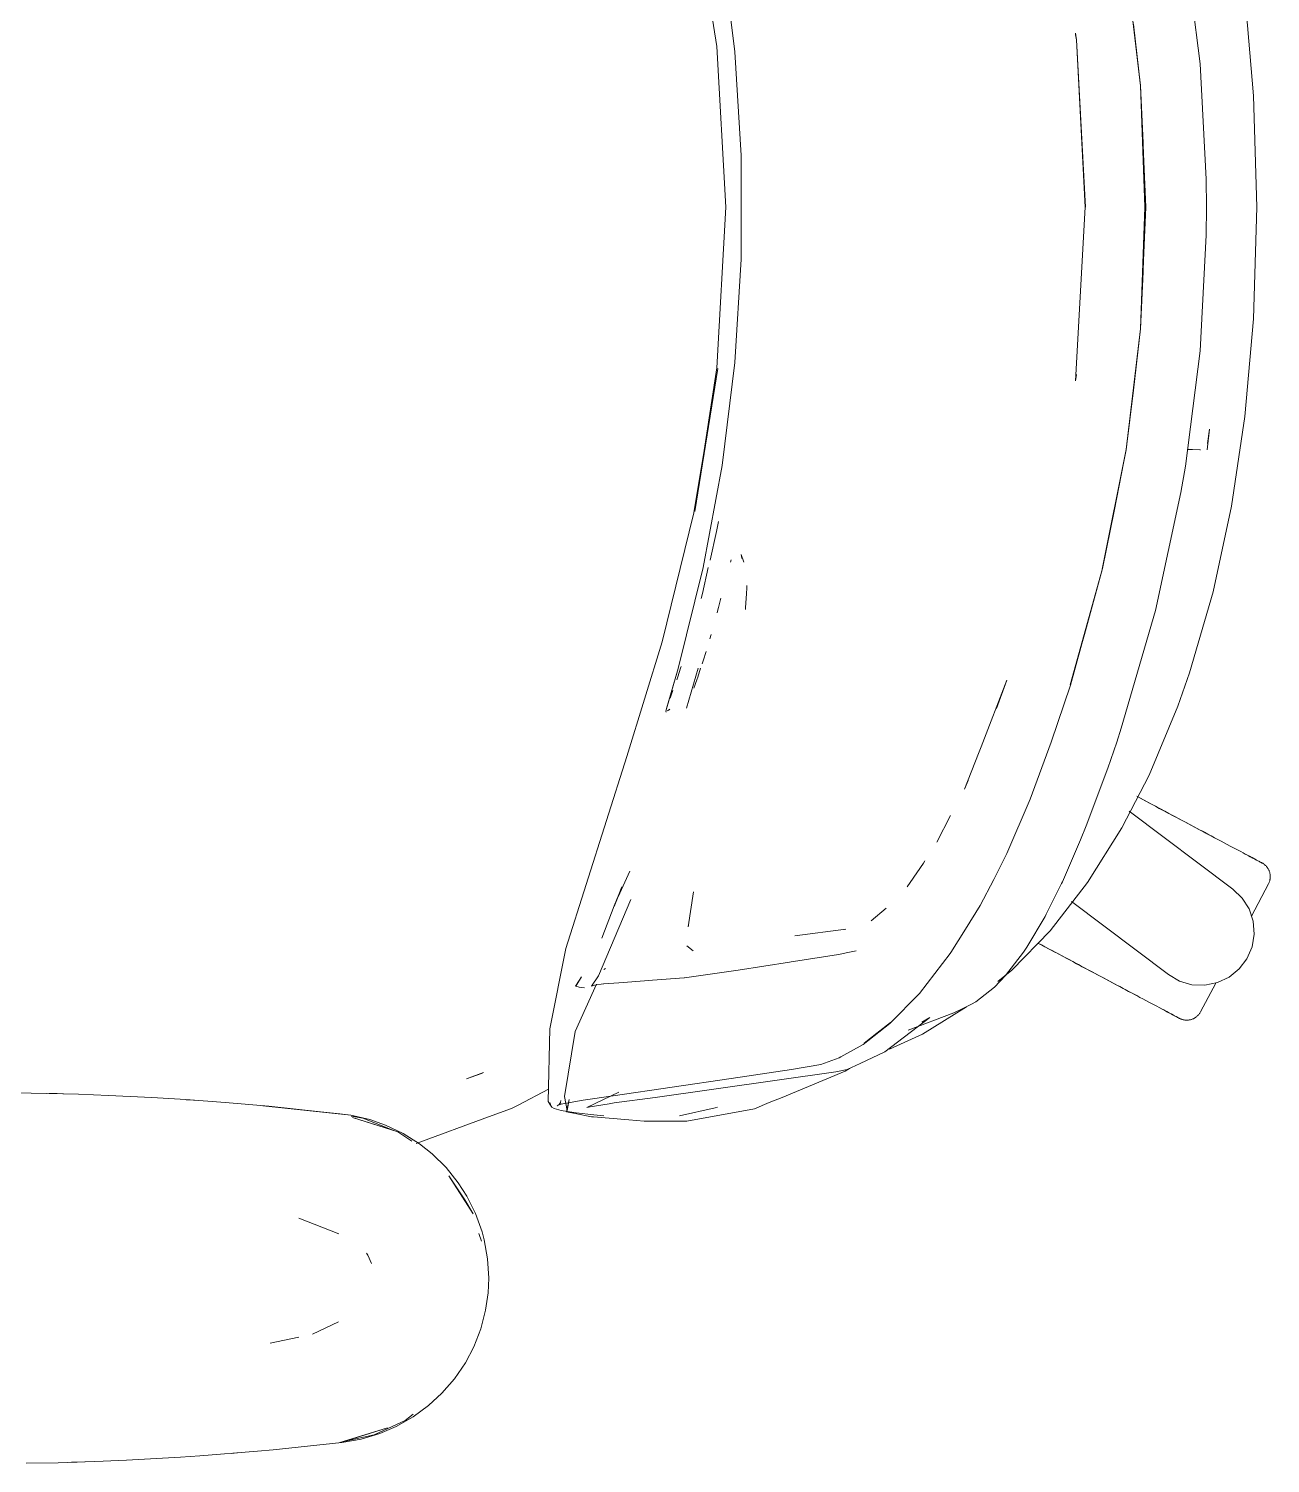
# Model space of a CAD drawing. Header units: millimetres. Extents: x 79795 to 317870, y -36033 to 97293.
# Drawn here: x 223622.6 to 223947.1, y 19635.4 to 20010.4 of the extents above; entities that cross this region are included whole.
import ezdxf

# ---------------------------------------------------------------- set-up
doc = ezdxf.new("R2010")
doc.units = ezdxf.units.MM
doc.header["$MEASUREMENT"] = 0
doc.layers.add('G-IMPT', color=8, linetype='CONTINUOUS', lineweight=9)
doc.layers.add('I-FURN', color=8, linetype='CONTINUOUS', lineweight=9)

msp = doc.modelspace()

# ---------------------------------------------------------------- linework, layer by layer
at = {"layer": 'G-IMPT'}
for p, q in [((223796.47, 20043.63), (223802.47, 20005.72)), ((223803.86, 20031.28), (223807.16, 20004.36)), ((223928.78, 20001.24), (223924.97, 20031.41)), ((223913.25, 19995.55), (223909.43, 20027.14)), ((223913.22, 19995.51), (223909.43, 20027.06)), ((223940.52, 20018.44), (223942.78, 19992.87)), ((223896.21, 20009.01), (223896.26, 20008.76)), ((223896.49, 20007.46), (223896.23, 20009.23)), ((223896.49, 20007.46), (223896.26, 20008.76)), ((223913.22, 19995.51), (223911.37, 20011.58)), ((223802.47, 20005.72), (223804.82, 19963.73)), ((223898.82, 19963.73), (223896.49, 20007.46)), ((223898.76, 19963.73), (223896.49, 20007.46)), ((223808.81, 19977.29), (223807.16, 20004.36)), ((223930.39, 19971.04), (223928.78, 20001.24)), ((223913.89, 19980.61), (223913.22, 19995.51)), ((223913.22, 19995.51), (223914.36, 19963.73)), ((223913.25, 19995.55), (223914.59, 19963.73)), ((223942.78, 19992.87), (223943.63, 19963.73)), ((223913.89, 19980.61), (223914.36, 19963.73)), ((223808.81, 19977.29), (223808.81, 19950.17)), ((223930.39, 19971.04), (223930.49, 19963.73)), ((223802.47, 19921.74), (223804.82, 19963.73)), ((223898.76, 19963.73), (223896.26, 19918.39)), ((223913.22, 19931.95), (223914.36, 19963.73)), ((223914.59, 19963.73), (223913.25, 19931.91)), ((223913.89, 19946.85), (223914.36, 19963.73)), ((223930.39, 19956.42), (223930.49, 19963.73)), ((223943.63, 19963.73), (223942.78, 19934.59)), ((223930.39, 19956.42), (223928.78, 19926.21)), ((223808.81, 19950.17), (223807.16, 19923.1)), ((223913.22, 19931.95), (223913.89, 19946.85)), ((223942.78, 19934.59), (223940.52, 19909.02)), ((223913.22, 19931.95), (223909.43, 19900.4)), ((223913.25, 19931.91), (223909.43, 19900.32)), ((223911.37, 19915.87), (223913.22, 19931.95)), ((223928.78, 19926.21), (223924.97, 19896.04)), ((223803.86, 19896.18), (223807.16, 19923.1)), ((223796.47, 19883.83), (223802.73, 19921.57)), ((223802.47, 19921.74), (223796.73, 19884.21)), ((223802.73, 19921.57), (223796.73, 19884.21)), ((223896.21, 19918.45), (223896.26, 19918.7)), ((223896.26, 19918.39), (223896.49, 19920)), ((223896.49, 19920), (223896.26, 19918.7)), ((223911.37, 19915.87), (223909.43, 19900.4)), ((223940.52, 19909.02), (223937.02, 19885.6)), ((223930.61, 19900.31), (223931.26, 19905.73)), ((223930.69, 19901.96), (223931.26, 19905.73)), ((223909.43, 19900.4), (223903.22, 19869.15)), ((223903.22, 19869.15), (223909.43, 19900.32)), ((223909.43, 19900.4), (223906.33, 19884.29)), ((223925.52, 19900.4), (223926.76, 19900.36)), ((223928.85, 19900.28), (223926.76, 19900.36)), ((223928.85, 19900.28), (223928.74, 19900.28)), ((223798.93, 19869.51), (223803.86, 19896.18)), ((223924.97, 19896.04), (223923.78, 19889.12)), ((223923.78, 19889.12), (223917.11, 19858.33)), ((223932.21, 19863.23), (223937.02, 19885.6)), ((223788.16, 19850.14), (223796.47, 19883.83)), ((223802.88, 19881.55), (223802.41, 19878.92)), ((223903.26, 19869.27), (223906.33, 19884.29)), ((223802.41, 19878.92), (223800.71, 19871.5)), ((223806.26, 19871.53), (223806.02, 19870.91)), ((223806.15, 19871.32), (223806.02, 19870.91)), ((223808.82, 19872.92), (223809.51, 19870.97)), ((223808.82, 19872.92), (223809.04, 19871.87)), ((223798.93, 19869.51), (223792.39, 19843.19)), ((223800.25, 19869.53), (223798.7, 19862.77)), ((223903.26, 19869.27), (223894.83, 19838.86)), ((223903.26, 19869.27), (223894.87, 19838.77)), ((223898.6, 19852.02), (223903.26, 19869.27)), ((223798.7, 19862.77), (223798.36, 19861.49)), ((223810.25, 19862.75), (223809.98, 19859.05)), ((223810.25, 19862.75), (223810.35, 19864.13)), ((223810.36, 19864.82), (223810.35, 19864.13)), ((223926.04, 19841.99), (223932.21, 19863.23)), ((223802.56, 19857.69), (223803.55, 19861.55)), ((223802.56, 19857.69), (223802.95, 19859.22)), ((223809.98, 19859.05), (223809.94, 19858.56)), ((223908.17, 19827.51), (223917.11, 19858.33)), ((223800.65, 19850.9), (223800.98, 19852.02)), ((223898.6, 19852.02), (223894.83, 19838.86)), ((223788.16, 19850.14), (223778.97, 19820.17)), ((223798.87, 19845.12), (223799.65, 19847.61)), ((223793.01, 19843.2), (223793.16, 19843.65)), ((223798.62, 19844.33), (223798.87, 19845.12)), ((223792.39, 19843.19), (223789.12, 19831.97)), ((223792.39, 19843.19), (223789.27, 19832.37)), ((223792.39, 19843.19), (223789.32, 19832.66)), ((223791.99, 19840.17), (223792.28, 19840.97)), ((223793.01, 19843.2), (223792.28, 19840.97)), ((223797.58, 19843.2), (223794.54, 19832.77)), ((223796.46, 19838.02), (223797.22, 19840.18)), ((223797.47, 19840.9), (223797.22, 19840.18)), ((223797.47, 19840.9), (223798.24, 19843.2)), ((223878.28, 19840.11), (223871.56, 19822.66)), ((223878.28, 19840.11), (223875.55, 19832.68)), ((223922.96, 19833.26), (223926.04, 19841.99)), ((223790.66, 19836.44), (223790.26, 19835.37)), ((223791.01, 19837.42), (223790.66, 19836.44)), ((223889.87, 19823.86), (223894.87, 19838.77)), ((223789.32, 19832.66), (223789.27, 19832.37)), ((223790.21, 19832.51), (223789.6, 19832.12)), ((223790.21, 19832.51), (223790, 19832.36)), ((223922.96, 19833.26), (223915.45, 19815.28)), ((223789.12, 19831.97), (223789.25, 19831.73)), ((223908.17, 19827.51), (223906.98, 19823.9)), ((223871.56, 19822.66), (223870.9, 19820.94)), ((223889.87, 19823.86), (223884.41, 19808.98)), ((223904.64, 19817.08), (223906.98, 19823.9)), ((223778.97, 19820.17), (223762.98, 19769.93)), ((223870.9, 19820.94), (223867.18, 19811.61)), ((223867.18, 19811.61), (223868.17, 19813.86)), ((223904.64, 19817.08), (223899.03, 19802.01)), ((223915.45, 19815.28), (223908.35, 19801.51)), ((223884.41, 19808.98), (223878.23, 19794.75)), ((223860, 19797.77), (223863.54, 19804.75)), ((223897.56, 19798.32), (223899.03, 19802.01)), ((223908.35, 19801.51), (223899.38, 19787.21)), ((223874.84, 19788.02), (223878.23, 19794.75)), ((223892.78, 19787.37), (223897.56, 19798.32)), ((223852.98, 19787.17), (223856.47, 19792.3)), ((223856.47, 19792.3), (223856.87, 19792.88)), ((223776.69, 19783.49), (223779.73, 19790.2)), ((223874.84, 19788.02), (223871.27, 19781.23)), ((223899.38, 19787.21), (223889.57, 19774.61)), ((223892.78, 19787.37), (223892.56, 19786.92)), ((223775.66, 19780.91), (223777.68, 19786.03)), ((223775.66, 19781.11), (223777.68, 19786.01)), ((223777.68, 19786.01), (223775.66, 19780.91)), ((223795.02, 19775.58), (223796.41, 19784.75)), ((223852.98, 19787.17), (223852.23, 19786.06)), ((223888.56, 19778.91), (223892.56, 19786.92)), ((223771.52, 19762.77), (223779.96, 19782.75)), ((223775.66, 19781.11), (223772.41, 19772.64)), ((223846.7, 19780.53), (223842.8, 19777.2)), ((223867.5, 19775), (223871.27, 19781.23)), ((223888.26, 19778.31), (223883.52, 19770.32)), ((223888.56, 19778.91), (223888.26, 19778.31)), ((223795.02, 19775.58), (223795.06, 19775.93)), ((223822.85, 19773.26), (223836.21, 19775.03)), ((223836.21, 19775.03), (223835.73, 19774.89)), ((223867.5, 19775), (223863.62, 19768.91)), ((223879.62, 19764.32), (223889.57, 19774.61)), ((223758.79, 19748.97), (223762.98, 19769.93)), ((223794.66, 19770.63), (223796.3, 19769.35)), ((223836.72, 19768.87), (223834.74, 19768.45)), ((223838.89, 19769.33), (223836.72, 19768.87)), ((223855.43, 19758.21), (223863.45, 19768.65)), ((223863.62, 19768.91), (223863.45, 19768.65)), ((223877.95, 19762.9), (223882.66, 19769.03)), ((223882.66, 19769.03), (223883.52, 19770.32)), ((223772.98, 19764.49), (223773.41, 19764.76)), ((223808.07, 19764.29), (223821.43, 19766.4)), ((223821.43, 19766.4), (223821.94, 19766.48)), ((223822.55, 19766.57), (223821.94, 19766.48)), ((223822.55, 19766.57), (223834.27, 19768.38)), ((223834.27, 19768.38), (223834.74, 19768.45)), ((223765.56, 19760.1), (223767.15, 19762.56)), ((223767.15, 19762.56), (223765.62, 19760.08)), ((223765.62, 19760.08), (223767.11, 19762.55)), ((223769.76, 19760.1), (223771.52, 19762.77)), ((223776.84, 19760.99), (223772.96, 19760.7)), ((223784.69, 19761.55), (223776.84, 19760.99)), ((223785.68, 19761.63), (223784.69, 19761.55)), ((223793.92, 19762.24), (223785.68, 19761.63)), ((223793.92, 19762.24), (223794, 19762.25)), ((223808.07, 19764.29), (223794, 19762.25)), ((223875.05, 19759.87), (223877.95, 19762.9)), ((223879.62, 19764.32), (223875.94, 19761.32)), ((223765.42, 19748.27), (223771.03, 19760.62)), ((223765.56, 19760.1), (223765.62, 19760.08)), ((223766.5, 19759.8), (223765.62, 19760.08)), ((223767.85, 19759.63), (223766.5, 19759.8)), ((223770.49, 19760.39), (223769.76, 19760.1)), ((223770.49, 19760.39), (223770.5, 19760.39)), ((223772.88, 19760.69), (223770.5, 19760.39)), ((223772.88, 19760.69), (223772.96, 19760.7)), ((223855.43, 19758.21), (223847.7, 19750.31)), ((223870.19, 19756.01), (223875.05, 19759.87)), ((223856.25, 19747.58), (223867.69, 19754.7)), ((223866.61, 19754.22), (223864.39, 19753.15)), ((223869.05, 19755.4), (223866.61, 19754.22)), ((223870.19, 19756.01), (223869.05, 19755.4)), ((223840.73, 19744.89), (223847.7, 19750.31)), ((223847.91, 19750.62), (223840.96, 19745.22)), ((223847.91, 19750.62), (223844.33, 19747.81)), ((223858.13, 19751.87), (223846.43, 19742.93)), ((223852.48, 19748.64), (223864.39, 19753.15)), ((223858.13, 19751.87), (223856.1, 19750.71)), ((223758.79, 19748.97), (223758.4, 19729.99)), ((223765.42, 19748.27), (223762.7, 19731.22)), ((223840.96, 19745.22), (223844.33, 19747.81)), ((223847.62, 19743.6), (223856.25, 19747.58)), ((223840.73, 19744.89), (223834.9, 19741.61)), ((223839.91, 19739.89), (223846.43, 19742.93)), ((223829.68, 19739.64), (223822.01, 19738.34)), ((223829.68, 19739.64), (223834.47, 19741.39)), ((223834.9, 19741.61), (223834.47, 19741.39)), ((223837.16, 19738.61), (223835.99, 19737.84)), ((223839.91, 19739.89), (223836.54, 19738.32)), ((223741.53, 19737.51), (223737.07, 19735.88)), ((223737.07, 19735.88), (223740.95, 19737.26)), ((223741.53, 19737.51), (223740.95, 19737.26)), ((223775.37, 19731.39), (223806.25, 19735.95)), ((223786.34, 19731), (223833.55, 19737.68)), ((223806.25, 19735.95), (223822.01, 19738.34)), ((223835.99, 19737.84), (223819.53, 19731.04)), ((223833.55, 19737.68), (223836.54, 19738.32)), ((223623.31, 19732.13), (223617.84, 19732.21)), ((223623.31, 19732.13), (223635.61, 19731.84)), ((223630.08, 19732), (223628.01, 19732)), ((223631.74, 19731.92), (223630.08, 19732)), ((223643.49, 19731.54), (223635.61, 19731.84)), ((223643.49, 19731.54), (223654.8, 19731.01)), ((223663.67, 19730.44), (223654.8, 19731.01)), ((223758.47, 19733.18), (223750.57, 19729.03)), ((223763.39, 19727.64), (223762.7, 19731.22)), ((223767.52, 19730.28), (223775.37, 19731.39)), ((223768.49, 19728.37), (223776.89, 19732.36)), ((223786.34, 19731), (223775.67, 19729.56)), ((223819.53, 19731.04), (223816.17, 19729.65)), ((223663.67, 19730.44), (223673.96, 19729.72)), ((223665.71, 19730.31), (223663.81, 19730.4)), ((223665.71, 19730.31), (223667.13, 19730.18)), ((223685.35, 19728.73), (223673.96, 19729.72)), ((223706.79, 19726.38), (223683.84, 19728.83)), ((223683.84, 19728.83), (223703.97, 19726.71)), ((223706.79, 19726.38), (223685.35, 19728.73)), ((223742.84, 19725.92), (223748.81, 19728.11)), ((223750.57, 19729.03), (223748.81, 19728.11)), ((223758.4, 19729.99), (223759.01, 19728.95)), ((223758.88, 19729.57), (223759.01, 19728.95)), ((223758.88, 19729.57), (223758.99, 19729.03)), ((223759.01, 19728.95), (223758.99, 19729.03)), ((223759.38, 19728.46), (223759.01, 19728.95)), ((223759.92, 19728.13), (223759.38, 19728.46)), ((223759.92, 19728.13), (223761.79, 19727.58)), ((223761.87, 19729.34), (223760.77, 19728.78)), ((223761.28, 19729.18), (223760.77, 19728.78)), ((223761.25, 19729.17), (223767.52, 19730.28)), ((223761.87, 19729.34), (223761.25, 19729.17)), ((223761.28, 19729.18), (223761.6, 19729.72)), ((223761.67, 19730.22), (223761.6, 19729.72)), ((223765.06, 19727.05), (223761.79, 19727.58)), ((223763.88, 19730.51), (223763.15, 19727.23)), ((223765.48, 19726.79), (223763.15, 19727.23)), ((223763.88, 19730.51), (223763.39, 19727.64)), ((223768.49, 19728.37), (223769.35, 19728.52)), ((223774.37, 19729.35), (223769.35, 19728.52)), ((223774.37, 19729.35), (223775.67, 19729.56)), ((223792.75, 19726.23), (223802.06, 19728.27)), ((223794.61, 19724.82), (223812.31, 19728.06)), ((223802.06, 19728.27), (223802.63, 19728.43)), ((223812.31, 19728.06), (223816.17, 19729.65)), ((223706.79, 19726.38), (223703.97, 19726.71)), ((223706.79, 19726.38), (223711.75, 19725.22)), ((223706.87, 19726.16), (223709.92, 19725.58)), ((223719.14, 19721.98), (223707.29, 19725.79)), ((223716.44, 19722.88), (223707.29, 19725.79)), ((223709.92, 19725.58), (223718.1, 19722.38)), ((223715.88, 19723.77), (223711.75, 19725.22)), ((223720.47, 19721.58), (223715.88, 19723.77)), ((223723.9, 19718.97), (223742.84, 19725.92)), ((223765.06, 19727.05), (223765.68, 19726.97)), ((223769.73, 19725.98), (223765.48, 19726.79)), ((223765.68, 19726.97), (223770.36, 19726.45)), ((223770.2, 19725.94), (223769.73, 19725.98)), ((223770.2, 19725.94), (223779.52, 19725.13)), ((223770.36, 19726.45), (223772.96, 19726.24)), ((223779.52, 19725.13), (223783.48, 19724.79)), ((223787.65, 19724.79), (223783.48, 19724.79)), ((223794.61, 19724.82), (223787.65, 19724.79)), ((223719.14, 19721.98), (223716.44, 19722.88)), ((223719.14, 19721.98), (223722.72, 19719.56)), ((223720.47, 19721.58), (223724.79, 19718.85)), ((223728.1, 19716.23), (223724.79, 19718.85)), ((223731.7, 19712.68), (223728.1, 19716.23)), ((223731.7, 19712.68), (223734.89, 19708.71)), ((223738.75, 19700.55), (223732.43, 19710.5)), ((223736.59, 19704.23), (223732.43, 19710.5)), ((223737.16, 19705.16), (223734.89, 19708.71)), ((223739.4, 19700.65), (223737.16, 19705.16)), ((223738.75, 19700.55), (223736.59, 19704.23)), ((223693.27, 19699.48), (223703.7, 19695.34)), ((223739.4, 19700.65), (223741.11, 19695.88)), ((223740.31, 19695.44), (223740.93, 19693.41)), ((223741.68, 19693.75), (223741.11, 19695.88)), ((223742.55, 19688.8), (223741.68, 19693.75)), ((223711.22, 19689.81), (223710.92, 19690.26)), ((223712.24, 19687.59), (223711.22, 19689.81)), ((223742.85, 19683.76), (223742.55, 19688.8)), ((223742.85, 19683.76), (223742.68, 19679.91)), ((223742.03, 19675.4), (223742.68, 19679.91)), ((223742.03, 19675.4), (223740.77, 19670.53)), ((223703.6, 19672.38), (223696.82, 19669.12)), ((223685.77, 19666.78), (223693.21, 19668.35)), ((223738.94, 19665.82), (223740.77, 19670.53)), ((223736.75, 19661.66), (223738.94, 19665.82)), ((223736.75, 19661.66), (223733.92, 19657.49)), ((223733.92, 19657.49), (223730.59, 19653.66)), ((223727.16, 19650.49), (223730.59, 19653.66)), ((223727.16, 19650.49), (223723.07, 19647.5)), ((223712.94, 19642.85), (223721.01, 19646.59)), ((223718.63, 19644.98), (223714.39, 19643.17)), ((223718.63, 19644.98), (223723.07, 19647.5)), ((223723.12, 19648.19), (223721.01, 19646.59)), ((223703.97, 19640.81), (223716.44, 19644.64)), ((223703.97, 19640.81), (223707.29, 19641.73)), ((223704.49, 19640.81), (223709.53, 19641.71)), ((223712.94, 19642.85), (223704.54, 19640.94)), ((223716.44, 19644.64), (223707.29, 19641.73)), ((223714.39, 19643.17), (223709.53, 19641.71)), ((223667.37, 19637.31), (223662.29, 19636.98)), ((223667.37, 19637.31), (223682.43, 19638.56)), ((223675.56, 19637.96), (223677.23, 19638.13)), ((223682.43, 19638.56), (223686.56, 19638.9)), ((223686.56, 19638.9), (223704.49, 19640.81)), ((223621.95, 19635.37), (223630.36, 19635.53)), ((223642.12, 19635.92), (223630.36, 19635.53)), ((223635.3, 19635.67), (223633.8, 19635.66)), ((223637.24, 19635.78), (223635.3, 19635.67)), ((223642.12, 19635.92), (223648.15, 19636.17)), ((223662.29, 19636.98), (223648.15, 19636.17))]:
    msp.add_line(p, q, dxfattribs=at)
at = {"layer": 'I-FURN'}
for p, q in [((223913.17, 19809.22), (223912.21, 19809.73)), ((223912.65, 19809.5), (223913.62, 19808.98)), ((223914.15, 19808.7), (223913.17, 19809.22)), ((223913.62, 19808.98), (223914.6, 19808.46)), ((223915.13, 19808.18), (223914.15, 19808.7)), ((223914.6, 19808.46), (223915.59, 19807.94)), ((223916.12, 19807.65), (223915.13, 19808.18)), ((223915.59, 19807.94), (223916.58, 19807.41)), ((223917.12, 19807.12), (223916.12, 19807.65)), ((223916.58, 19807.41), (223917.58, 19806.88)), ((223918.12, 19806.59), (223917.12, 19807.12)), ((223917.58, 19806.88), (223918.58, 19806.34)), ((223919.12, 19806.05), (223918.12, 19806.59)), ((223918.58, 19806.34), (223919.59, 19805.81)), ((223920.13, 19805.52), (223919.12, 19806.05)), ((223910.28, 19805.87), (223937.35, 19785.48)), ((223919.59, 19805.81), (223920.59, 19805.27)), ((223921.13, 19804.99), (223920.13, 19805.52)), ((223920.59, 19805.27), (223921.6, 19804.74)), ((223922.14, 19804.45), (223921.13, 19804.99)), ((223921.6, 19804.74), (223922.6, 19804.21)), ((223923.14, 19803.92), (223922.14, 19804.45)), ((223922.6, 19804.21), (223923.59, 19803.68)), ((223924.13, 19803.39), (223923.14, 19803.92)), ((223923.59, 19803.68), (223924.59, 19803.15)), ((223925.12, 19802.87), (223924.13, 19803.39)), ((223924.59, 19803.15), (223925.57, 19802.63)), ((223926.1, 19802.35), (223925.12, 19802.87)), ((223925.57, 19802.63), (223926.54, 19802.11)), ((223927.06, 19801.83), (223926.1, 19802.35)), ((223926.54, 19802.11), (223927.51, 19801.6)), ((223928.02, 19801.32), (223927.06, 19801.83)), ((223927.51, 19801.6), (223928.46, 19801.09)), ((223928.97, 19800.82), (223928.02, 19801.32)), ((223928.46, 19801.09), (223929.4, 19800.59)), ((223929.9, 19800.33), (223928.97, 19800.82)), ((223929.4, 19800.59), (223930.32, 19800.1)), ((223930.81, 19799.84), (223929.9, 19800.33)), ((223930.32, 19800.1), (223931.22, 19799.62)), ((223931.71, 19799.36), (223930.81, 19799.84)), ((223932.58, 19798.9), (223931.71, 19799.36)), ((223933.44, 19798.44), (223932.58, 19798.9)), ((223934.27, 19798), (223933.44, 19798.44)), ((223935.09, 19797.57), (223934.27, 19798)), ((223935.87, 19797.15), (223935.09, 19797.57)), ((223936.64, 19796.74), (223935.87, 19797.15)), ((223937.37, 19796.35), (223936.64, 19796.74)), ((223938.08, 19795.98), (223937.37, 19796.35)), ((223938.76, 19795.62), (223938.08, 19795.98)), ((223939.4, 19795.27), (223938.76, 19795.62)), ((223940.02, 19794.94), (223939.4, 19795.27)), ((223940.6, 19794.63), (223940.02, 19794.94)), ((223940.29, 19794.8), (223940.86, 19794.5)), ((223941.16, 19794.34), (223940.6, 19794.63)), ((223940.86, 19794.5), (223941.4, 19794.21)), ((223941.67, 19794.07), (223941.16, 19794.34)), ((223941.4, 19794.21), (223941.9, 19793.94)), ((223942.15, 19793.81), (223941.67, 19794.07)), ((223941.9, 19793.94), (223942.36, 19793.7)), ((223942.6, 19793.57), (223942.15, 19793.81)), ((223942.36, 19793.7), (223942.79, 19793.47)), ((223943.01, 19793.35), (223942.6, 19793.57)), ((223942.79, 19793.47), (223943.19, 19793.26)), ((223943.38, 19793.16), (223943.01, 19793.35)), ((223943.19, 19793.26), (223943.54, 19793.07)), ((223943.72, 19792.98), (223943.38, 19793.16)), ((223943.54, 19793.07), (223943.86, 19792.9)), ((223944.02, 19792.82), (223943.72, 19792.98)), ((223943.86, 19792.9), (223944.14, 19792.75)), ((223944.27, 19792.68), (223944.02, 19792.82)), ((223944.14, 19792.75), (223944.38, 19792.63)), ((223944.49, 19792.56), (223944.27, 19792.68)), ((223944.38, 19792.63), (223944.58, 19792.52)), ((223944.67, 19792.47), (223944.49, 19792.56)), ((223944.58, 19792.52), (223944.74, 19792.43)), ((223944.81, 19792.39), (223944.67, 19792.47)), ((223944.74, 19792.43), (223944.87, 19792.37)), ((223944.91, 19792.34), (223944.81, 19792.39)), ((223944.87, 19792.37), (223944.95, 19792.32)), ((223944.97, 19792.31), (223944.91, 19792.34)), ((223944.95, 19792.32), (223944.99, 19792.3)), ((223945, 19792.3), (223944.97, 19792.31)), ((223944.99, 19792.3), (223945, 19792.3)), ((223945, 19792.3), (223945.14, 19792.22)), ((223945.14, 19792.22), (223945.27, 19792.14)), ((223945.27, 19792.14), (223945.41, 19792.05)), ((223945.41, 19792.05), (223945.54, 19791.95)), ((223945.54, 19791.95), (223945.66, 19791.85)), ((223945.66, 19791.85), (223945.79, 19791.75)), ((223945.79, 19791.75), (223945.9, 19791.64)), ((223945.9, 19791.64), (223946.02, 19791.52)), ((223946.02, 19791.52), (223946.13, 19791.4)), ((223946.13, 19791.4), (223946.23, 19791.28)), ((223946.23, 19791.28), (223946.33, 19791.15)), ((223946.33, 19791.15), (223946.42, 19791.02)), ((223946.42, 19791.02), (223946.51, 19790.89)), ((223946.51, 19790.89), (223946.6, 19790.75)), ((223946.6, 19790.75), (223946.67, 19790.61)), ((223946.67, 19790.61), (223946.75, 19790.46)), ((223946.75, 19790.46), (223946.81, 19790.32)), ((223946.81, 19790.32), (223946.87, 19790.17)), ((223946.88, 19787.33), (223946.82, 19787.18)), ((223946.87, 19790.17), (223946.93, 19790.02)), ((223946.93, 19787.48), (223946.88, 19787.33)), ((223946.93, 19790.02), (223946.97, 19789.86)), ((223946.98, 19787.63), (223946.93, 19787.48)), ((223946.97, 19789.86), (223947.02, 19789.71)), ((223947.02, 19787.79), (223946.98, 19787.63)), ((223947.02, 19789.71), (223947.05, 19789.55)), ((223947.05, 19787.95), (223947.02, 19787.79)), ((223947.05, 19789.55), (223947.08, 19789.39)), ((223947.08, 19788.11), (223947.05, 19787.95)), ((223947.08, 19789.39), (223947.1, 19789.23)), ((223947.11, 19788.27), (223947.08, 19788.11)), ((223947.1, 19789.23), (223947.12, 19789.07)), ((223947.12, 19788.43), (223947.11, 19788.27)), ((223947.12, 19789.07), (223947.13, 19788.91)), ((223947.13, 19788.59), (223947.12, 19788.43)), ((223947.13, 19788.91), (223947.13, 19788.75)), ((223947.13, 19788.75), (223947.13, 19788.59)), ((223937.35, 19785.48), (223939.78, 19783.14)), ((223942.19, 19778.44), (223946.66, 19786.85)), ((223946.68, 19786.89), (223946.66, 19786.85)), ((223946.75, 19787.03), (223946.68, 19786.89)), ((223946.82, 19787.18), (223946.75, 19787.03)), ((223920.5, 19763.13), (223895.19, 19782.2)), ((223939.78, 19783.14), (223941.58, 19780.29)), ((223941.58, 19780.29), (223942.64, 19777.08)), ((223942.64, 19777.08), (223942.91, 19773.72)), ((223942.91, 19773.72), (223942.36, 19770.39)), ((223886.41, 19771.35), (223887.31, 19770.87)), ((223887.8, 19770.61), (223886.9, 19771.09)), ((223887.31, 19770.87), (223888.22, 19770.39)), ((223888.72, 19770.12), (223887.8, 19770.61)), ((223888.22, 19770.39), (223889.15, 19769.89)), ((223889.66, 19769.62), (223888.72, 19770.12)), ((223889.15, 19769.89), (223890.1, 19769.39)), ((223890.61, 19769.12), (223889.66, 19769.62)), ((223890.1, 19769.39), (223891.05, 19768.88)), ((223891.58, 19768.6), (223890.61, 19769.12)), ((223891.05, 19768.88), (223892.02, 19768.37)), ((223892.55, 19768.09), (223891.58, 19768.6)), ((223942.36, 19770.39), (223941.04, 19767.29)), ((223892.02, 19768.37), (223893, 19767.85)), ((223893.53, 19767.56), (223892.55, 19768.09)), ((223893, 19767.85), (223893.99, 19767.32)), ((223894.53, 19767.04), (223893.53, 19767.56)), ((223893.99, 19767.32), (223894.98, 19766.79)), ((223895.52, 19766.51), (223894.53, 19767.04)), ((223894.98, 19766.79), (223895.98, 19766.26)), ((223896.52, 19765.97), (223895.52, 19766.51)), ((223895.98, 19766.26), (223896.99, 19765.73)), ((223897.53, 19765.44), (223896.52, 19765.97)), ((223896.99, 19765.73), (223897.99, 19765.19)), ((223898.53, 19764.9), (223897.53, 19765.44)), ((223897.99, 19765.19), (223899, 19764.66)), ((223899.54, 19764.37), (223898.53, 19764.9)), ((223941.04, 19767.29), (223939, 19764.6)), ((223899, 19764.66), (223900, 19764.12)), ((223900.54, 19763.84), (223899.54, 19764.37)), ((223900, 19764.12), (223901, 19763.59)), ((223901.54, 19763.31), (223900.54, 19763.84)), ((223901, 19763.59), (223902, 19763.06)), ((223902.53, 19762.78), (223901.54, 19763.31)), ((223902, 19763.06), (223902.99, 19762.53)), ((223903.52, 19762.25), (223902.53, 19762.78)), ((223902.99, 19762.53), (223903.97, 19762.01)), ((223904.5, 19761.73), (223903.52, 19762.25)), ((223903.97, 19762.01), (223904.95, 19761.49)), ((223905.47, 19761.22), (223904.5, 19761.73)), ((223904.95, 19761.49), (223905.91, 19760.98)), ((223906.43, 19760.71), (223905.47, 19761.22)), ((223905.91, 19760.98), (223906.86, 19760.48)), ((223923.42, 19761.44), (223920.5, 19763.13)), ((223926.66, 19760.49), (223923.42, 19761.44)), ((223933.34, 19761.02), (223930.03, 19760.35)), ((223936.39, 19762.47), (223933.34, 19761.02)), ((223939, 19764.6), (223936.39, 19762.47)), ((223907.37, 19760.21), (223906.43, 19760.71)), ((223906.86, 19760.48), (223907.8, 19759.98)), ((223908.3, 19759.71), (223907.37, 19760.21)), ((223907.8, 19759.98), (223908.72, 19759.49)), ((223909.21, 19759.23), (223908.3, 19759.71)), ((223908.72, 19759.49), (223909.63, 19759)), ((223910.11, 19758.75), (223909.21, 19759.23)), ((223909.63, 19759), (223910.52, 19758.53)), ((223910.99, 19758.28), (223910.11, 19758.75)), ((223910.52, 19758.53), (223911.38, 19758.07)), ((223911.84, 19757.83), (223910.99, 19758.28)), ((223911.38, 19758.07), (223912.23, 19757.62)), ((223912.68, 19757.38), (223911.84, 19757.83)), ((223912.23, 19757.62), (223913.06, 19757.18)), ((223930.03, 19760.35), (223926.66, 19760.49)), ((223928.85, 19753.35), (223932.88, 19760.93)), ((223913.06, 19757.18), (223913.86, 19756.76)), ((223913.86, 19756.76), (223914.63, 19756.34)), ((223914.63, 19756.34), (223915.38, 19755.95)), ((223915.38, 19755.95), (223916.1, 19755.56)), ((223916.1, 19755.56), (223916.8, 19755.19)), ((223916.8, 19755.19), (223917.46, 19754.84)), ((223917.46, 19754.84), (223918.1, 19754.5)), ((223918.1, 19754.5), (223918.7, 19754.18)), ((223919.01, 19754.02), (223918.42, 19754.33)), ((223918.7, 19754.18), (223919.27, 19753.88)), ((223919.56, 19753.72), (223919.01, 19754.02)), ((223919.27, 19753.88), (223919.8, 19753.6)), ((223920.08, 19753.45), (223919.56, 19753.72)), ((223919.8, 19753.6), (223920.3, 19753.33)), ((223920.56, 19753.19), (223920.08, 19753.45)), ((223920.3, 19753.33), (223920.77, 19753.08)), ((223921.01, 19752.96), (223920.56, 19753.19)), ((223920.77, 19753.08), (223921.2, 19752.85)), ((223921.42, 19752.74), (223921.01, 19752.96)), ((223921.2, 19752.85), (223921.59, 19752.64)), ((223921.79, 19752.54), (223921.42, 19752.74)), ((223921.59, 19752.64), (223921.95, 19752.45)), ((223922.12, 19752.36), (223921.79, 19752.54)), ((223921.95, 19752.45), (223922.26, 19752.29)), ((223922.42, 19752.2), (223922.12, 19752.36)), ((223922.26, 19752.29), (223922.54, 19752.14)), ((223922.68, 19752.07), (223922.42, 19752.2)), ((223922.54, 19752.14), (223922.78, 19752.01)), ((223922.9, 19751.95), (223922.68, 19752.07)), ((223922.78, 19752.01), (223922.99, 19751.9)), ((223923.08, 19751.85), (223922.9, 19751.95)), ((223922.99, 19751.9), (223923.15, 19751.82)), ((223923.22, 19751.78), (223923.08, 19751.85)), ((223923.15, 19751.82), (223923.27, 19751.75)), ((223923.32, 19751.73), (223923.22, 19751.78)), ((223923.27, 19751.75), (223923.35, 19751.71)), ((223923.38, 19751.69), (223923.32, 19751.73)), ((223923.35, 19751.71), (223923.39, 19751.69)), ((223923.4, 19751.68), (223923.38, 19751.69)), ((223923.39, 19751.69), (223923.4, 19751.68)), ((223923.44, 19751.66), (223923.4, 19751.68)), ((223923.58, 19751.59), (223923.44, 19751.66)), ((223923.73, 19751.53), (223923.58, 19751.59)), ((223923.88, 19751.47), (223923.73, 19751.53)), ((223924.03, 19751.41), (223923.88, 19751.47)), ((223924.19, 19751.37), (223924.03, 19751.41)), ((223924.34, 19751.32), (223924.19, 19751.37)), ((223924.5, 19751.29), (223924.34, 19751.32)), ((223924.66, 19751.26), (223924.5, 19751.29)), ((223924.82, 19751.24), (223924.66, 19751.26)), ((223924.98, 19751.22), (223924.82, 19751.24)), ((223925.14, 19751.21), (223924.98, 19751.22)), ((223925.3, 19751.21), (223925.14, 19751.21)), ((223925.46, 19751.21), (223925.3, 19751.21)), ((223925.62, 19751.22), (223925.46, 19751.21)), ((223925.78, 19751.24), (223925.62, 19751.22)), ((223925.94, 19751.26), (223925.78, 19751.24)), ((223926.1, 19751.29), (223925.94, 19751.26)), ((223926.26, 19751.33), (223926.1, 19751.29)), ((223926.41, 19751.37), (223926.26, 19751.33)), ((223926.57, 19751.42), (223926.41, 19751.37)), ((223926.72, 19751.47), (223926.57, 19751.42)), ((223926.87, 19751.53), (223926.72, 19751.47)), ((223927.02, 19751.6), (223926.87, 19751.53)), ((223927.16, 19751.67), (223927.02, 19751.6)), ((223927.3, 19751.75), (223927.16, 19751.67)), ((223927.44, 19751.83), (223927.3, 19751.75)), ((223927.57, 19751.92), (223927.44, 19751.83)), ((223927.71, 19752.01), (223927.57, 19751.92)), ((223927.83, 19752.11), (223927.71, 19752.01)), ((223927.96, 19752.22), (223927.83, 19752.11)), ((223928.07, 19752.33), (223927.96, 19752.22)), ((223928.19, 19752.44), (223928.07, 19752.33)), ((223928.3, 19752.56), (223928.19, 19752.44)), ((223928.4, 19752.68), (223928.3, 19752.56)), ((223928.5, 19752.81), (223928.4, 19752.68)), ((223928.6, 19752.94), (223928.5, 19752.81)), ((223928.69, 19753.07), (223928.6, 19752.94)), ((223928.77, 19753.21), (223928.69, 19753.07)), ((223928.85, 19753.35), (223928.77, 19753.21))]:
    msp.add_line(p, q, dxfattribs=at)

doc.saveas('drawing.dxf')
